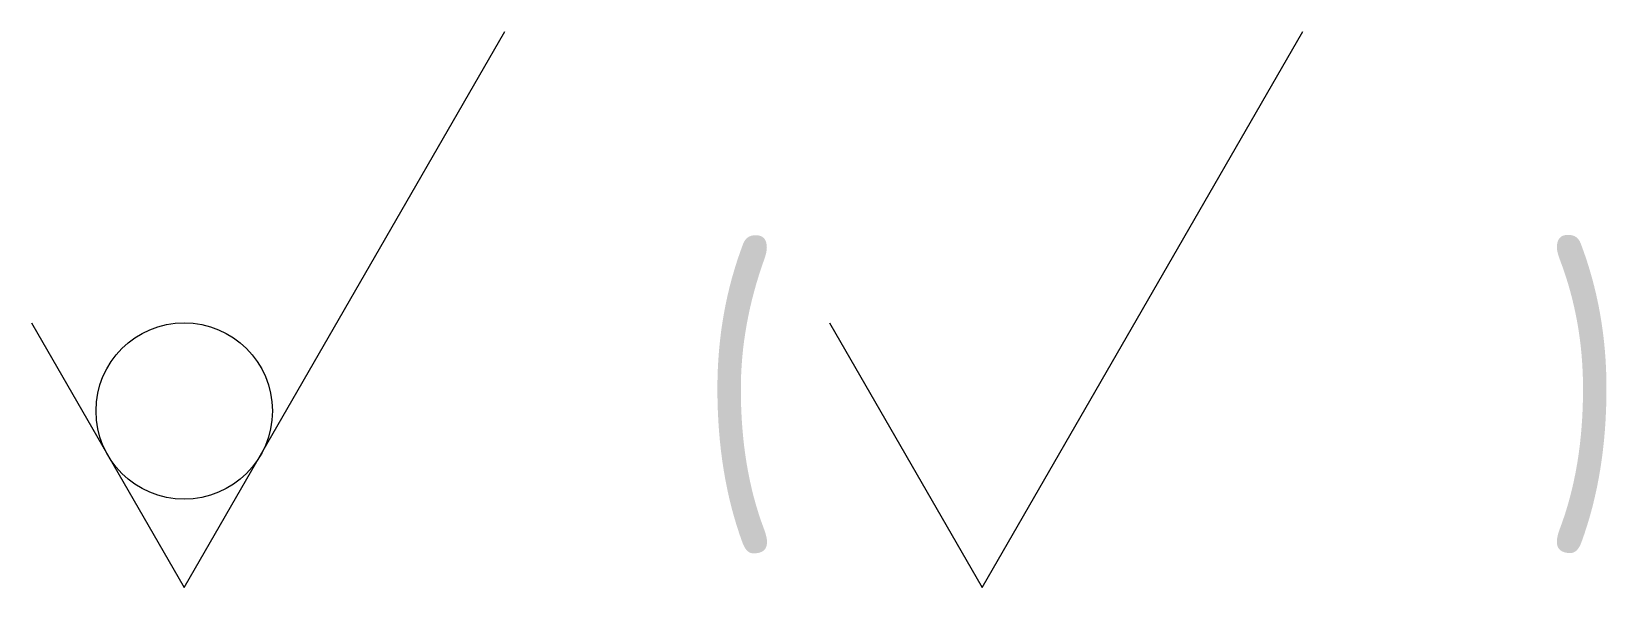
# Model space of a CAD drawing. Header units: millimetres. Extents: x 103.8 to 133.6, y 57.5 to 68.
import ezdxf

# ---------------------------------------------------------------- set-up
doc = ezdxf.new("R2010")
doc.units = ezdxf.units.MM
doc.layers.add('尺寸标注', color=7, linetype='Continuous', lineweight=20)
doc.layers.add('粗糙度', color=7, linetype='Continuous', lineweight=20)
doc.styles.add('数字', font='gbeitc.shx')

msp = doc.modelspace()

# ---------------------------------------------------------------- linework, layer by layer
at = {"layer": '粗糙度'}
for p, q in [((106.731, 57.525), (112.793, 68.025)), ((121.822, 57.525), (127.884, 68.025)), ((103.844, 62.525), (106.731, 57.525)), ((118.935, 62.525), (121.822, 57.525))]:
    msp.add_line(p, q, dxfattribs=at)
msp.add_circle((106.731, 60.858), 1.667, dxfattribs=at)

# ---------------------------------------------------------------- texts
at = {"layer": '尺寸标注', "insert": (116.396, 63.662), "char_height": 5, "attachment_point": 1, "style": '数字'}
msp.add_mtext_dynamic_manual_height_columns('{\\Fisocp|c134;(     )}', width=22.34658, gutter_width=40, heights=[0], dxfattribs=at)

doc.saveas('drawing.dxf')
